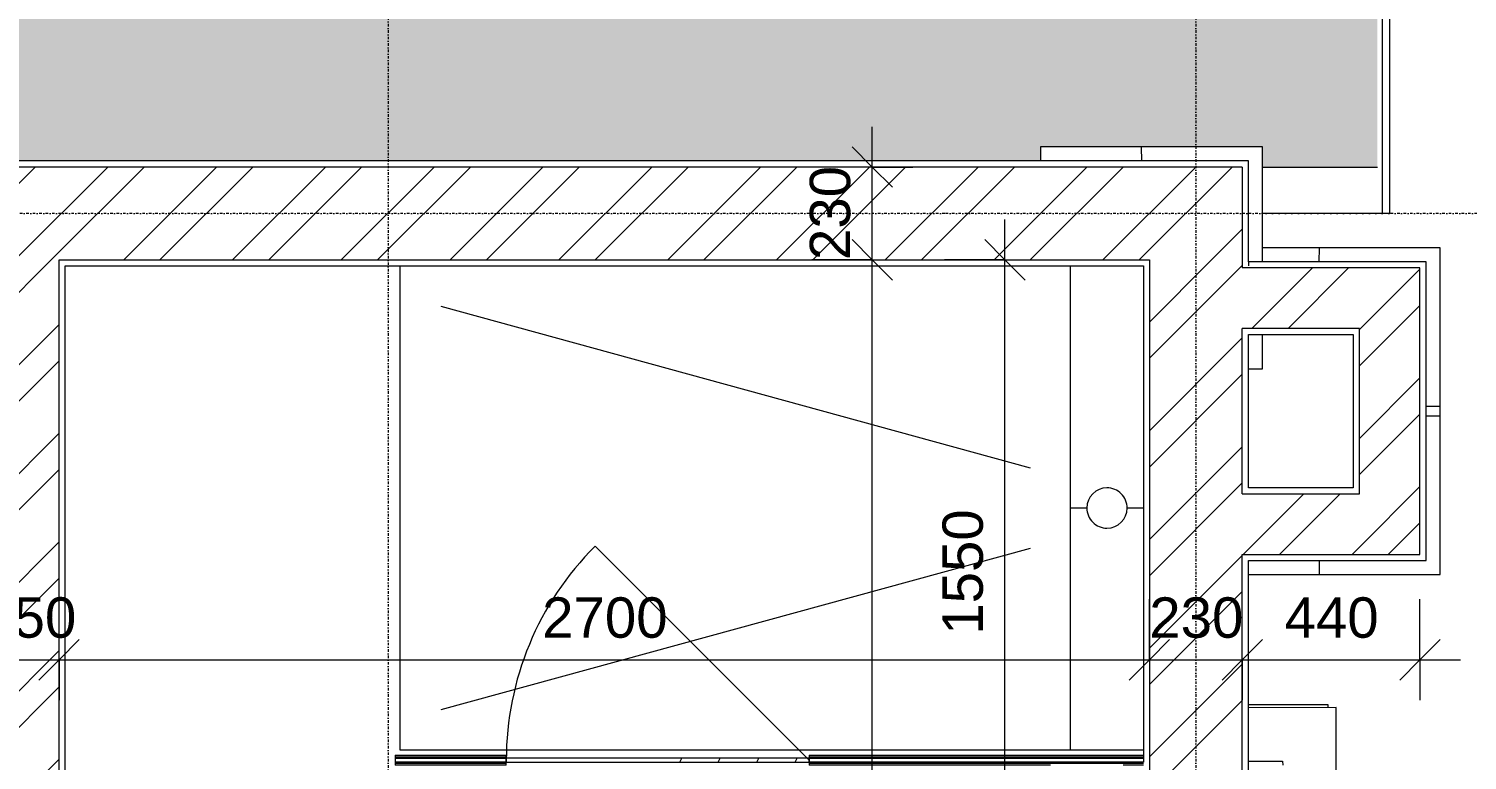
# Model space of a CAD drawing. Header units: millimetres. Extents: x -20313 to 13390, y -15775 to 12805.
# Drawn here: x 5739 to 9301, y 4853 to 6666 of the extents above; entities that cross this region are included whole.
import ezdxf

# ---------------------------------------------------------------- set-up
doc = ezdxf.new("R2010")
doc.units = ezdxf.units.MM
doc.linetypes.add('Dash dot', pattern=[15.875, 6.35, -4.7625, 0, -4.7625])
for name, color, linetype, lineweight in [('A-ANNO-DIMS', 211, 'Continuous', 9), ('A-ANNO-DIMS-100', 211, 'Continuous', 9), ('A-DETL-MBND', 5, 'Continuous', 5), ('A-FLOR', 192, 'Continuous', 5), ('A-GLAZ', 151, 'Continuous', 5), ('A-GLAZ-SILL', 1, 'Continuous', 5), ('A-ROOF', 132, 'Continuous', 5), ('A-ROOF-PATT', 132, 'Continuous', 5), ('A-WALL', 113, 'Continuous', 5), ('A-WALL-PATT', 111, 'Continuous', 18), ('I-WALL', 2, 'Continuous', 5), ('S-GRID', 1, 'Continuous', 9)]:
    doc.layers.add(name, color=color, linetype=linetype, lineweight=lineweight)
doc.styles.add('Arial_3', font='arial.ttf', dxfattribs={"height": 100})
doc.dimstyles.new('Arial_1_0', dxfattribs={"dimscale": 304.8, "dimtxt": 102.02594, "dimasz": 0.328084, "dimexe": 0.328084, "dimexo": 0.0625, "dimgap": 0.082021, "dimtad": 1, "dimdec": 0, "dimzin": 0, "dimdsep": 46, "dimtxsty": 'Arial_3', "dimblk1": 'OBLIQUE', "dimblk2": 'OBLIQUE', "dimsah": 1, "dimcen": 0.09, "dimdle": 0.328084, "dimazin": 0, "dimtfac": 1, "dimtdec": 4, "dimtix": 1, "dimtmove": 0, "dimatfit": 3, "dimfxl": 0.492126, "dimfxlon": 1, "dimtvp": 1, "dimtolj": 1, "dimtzin": 0, "dimarcsym": 2})
pattern_1 = [(45, (-8404.18, -5860.1), (-134.7038, 134.7038), []), (45, (-8314.37, -5860.1), (-134.7038, 134.7038), [])]

# ---------------------------------------------------------------- blocks, each defined once
blk = doc.blocks.new('1_9 ShowerEnclosure - 3 Exposed frame-1171514-01_First floor')
at = {"layer": 'A-GLAZ-SILL'}
h = blk.add_hatch(dxfattribs=at)
h.set_pattern_fill('FP_13', color=256, style=0, pattern_type=2)
h.set_pattern_definition([(333.435, (-11211.6, 15729.2), (3067, 1022.33), [1270, -762, 1270, -762, -1615.61]), (333.435, (-11211.6, 15729.2), (3067, 1022.33), [-4064, 508, -1107.6]), (333.435, (-11148, 15792.7), (3067, 1022.33), [1016, -1270, 762, -762, -1869.61]), (333.435, (-11148, 15792.7), (3067, 1022.33), [-3810, 889, -980.6]), (333.435, (-10957.6, 15792.7), (3067, 1022.33), [762, -1524, 508, -762, -2123.61]), (333.435, (-10957.6, 15792.7), (3067, 1022.33), [-3556, 1143, -980.6]), (333.435, (-11148, 15602.2), (3067, 1022.33), [762, -1524, 635, -25618.6]), (333.435, (-10957.6, 15411.7), (3067, 1022.33), [381, -1905, 254, -25999.6]), (333.435, (-10640, 15729.2), (3067, 1022.33), [254, -1905, 254, -1016, -2250.61]), (333.435, (-10640, 15729.2), (3067, 1022.33), [-3429, 635, -1615.6]), (333.435, (-10830.6, 14586.2), (3067, 1022.33), [1270, -1905, 1524, -1006]), (333.435, (-11021, 14586.2), (3067, 1022.33), [1778, -1270, 1905, -752]), (333.435, (-10957.6, 14459.2), (3067, 1022.33), [2032, -1016, 1524, -1107.6]), (333.435, (-10767, 14268.7), (3067, 1022.33), [1270, -1778, 1016, -1615.6]), (333.435, (-10386, 14459.2), (3067, 1022.33), [635, -2540, 762, -1742.6]), (333.435, (-10576.6, 14078.2), (3067, 1022.33), [508, -2540, 508, -2123.6])])
h.paths.add_polyline_path([(-630, 657.5), (-630, -92.5), (-620, -92.5), (-620, 657.5)])
at = {"layer": 'A-GLAZ'}
for p, q in [((-632.5, 932.5), (-637.5, 932.5)), ((-637.5, 657.5), (-637.5, 932.5)), ((-632.5, 932.5), (-632.5, 657.5)), ((-630, 932.5), (-632.5, 932.5)), ((-630, 657.5), (-630, 932.5)), ((-620, 932.5), (-630, 932.5)), ((-617.5, 932.5), (-620, 932.5)), ((-620, 932.5), (-620, 657.5)), ((-612.5, 932.5), (-617.5, 932.5)), ((-617.5, 657.5), (-617.5, 932.5)), ((-612.5, 932.5), (-612.5, 657.5)), ((-100, -640), (-500, 820)), ((500, 820), (100, -640)), ((-637.5, 657.5), (-632.5, 657.5)), ((-632.5, 657.5), (-630, 657.5)), ((-620, 657.5), (-630, 657.5)), ((-630, 657.5), (-630, -92.5)), ((-630, 657.5), (-620, 657.5)), ((-620, 657.5), (-617.5, 657.5)), ((-620, -92.5), (-620, 657.5)), ((-617.5, 657.5), (-612.5, 657.5)), ((-625, -92.5), (-94.7, 437.8)), ((-632.5, -92.5), (-637.5, -92.5)), ((-637.5, -690), (-637.5, -92.5)), ((-632.5, -92.5), (-632.5, -920)), ((-630, -92.5), (-632.5, -92.5)), ((-630, -92.5), (-620, -92.5)), ((-630, -920), (-630, -92.5)), ((-620, -92.5), (-630, -92.5)), ((-617.5, -92.5), (-620, -92.5)), ((-620, -92.5), (-620, -920)), ((-612.5, -92.5), (-617.5, -92.5)), ((-617.5, -920), (-617.5, -92.5)), ((-612.5, -92.5), (-612.5, -920)), ((-637.5, -920), (-637.5, -870)), ((-620, -920), (-630, -920))]:
    blk.add_line(p, q, dxfattribs=at)
for centre, radius, start, end in [((-625, -92.5), 750, 45, 90), ((0, -830), 50, 90, 180), ((0, -830), 50, 0, 90), ((0, -830), 50, 180, 270), ((0, -830), 50, 270, 0)]:
    blk.add_arc(centre, radius, start, end, dxfattribs=at)
at = {"layer": 'A-GLAZ-SILL'}
for p, q in [((-600, -740), (600, -740)), ((0, -780), (0, -740)), ((0, -920), (0, -880))]:
    blk.add_line(p, q, dxfattribs=at)
blk = doc.blocks.new('PARAPET6 - PARAPET-1140840-01_First floor')
at = {"layer": 'A-DETL-MBND'}
for p, q in [((6503.8, -8881.6), (6494.1, -8585.3)), ((10463.1, -8751.4), (6503.8, -8881.6)), ((6504.4, -8900.7), (10482.9, -8769.9)), ((6504.4, -8900.7), (6503.8, -8881.6))]:
    blk.add_line(p, q, dxfattribs=at)
blk = doc.blocks.new('hood 29 - hood 1-1199148-01_First floor')
at = {"layer": 'A-DETL-MBND'}
for p, q in [((-11409.6, -9138.9), (-11406.8, -9223.8)), ((-11270, -9351.9), (-11277.2, -9134.5)), ((-11263.4, -9331.7), (-11269.9, -9134.3)), ((-13364.1, -9203.1), (-13357.6, -9400.5)), ((-13356.7, -9202.9), (-13349.5, -9420.3)), ((-13221.4, -9283.5), (-13224.2, -9198.5)), ((-11406.8, -9223.8), (-11417, -9224.2)), ((-13211.4, -9283.1), (-13221.4, -9283.5)), ((-11270.7, -9331.9), (-11263.4, -9331.7)), ((-11463, -9358.2), (-13156.6, -9413.9)), ((-11463.6, -9338.2), (-11463, -9358.2)), ((-11463, -9358.2), (-11270, -9351.9)), ((-13357.6, -9400.5), (-13350.2, -9400.3)), ((-13156.6, -9413.9), (-13157.2, -9393.9)), ((-13349.5, -9420.3), (-13156.6, -9413.9))]:
    blk.add_line(p, q, dxfattribs=at)
blk = doc.blocks.new('brick facing edge - brick facing edge-1233025-01_First floor')
at = {"layer": 'A-WALL'}
for p, q in [((6640.9, -8030.1), (6605.9, -8031.3)), ((6649.1, -8280), (6640.9, -8030.1)), ((6649.1, -8280), (6614.1, -8281.2)), ((6659, -8579.9), (6649.1, -8280)), ((5598.4, -8579.7), (5604.2, -8754.6)), ((6108.1, -8562.9), (6109.3, -8597.9)), ((6374.1, -8589.2), (6659, -8579.9)), ((6109.3, -8597.9), (6194.2, -8595.1)), ((6413.7, -8728), (6409.1, -8588.1)), ((5639.1, -8753.5), (5604.2, -8754.6)), ((5604.2, -8754.6), (5614, -9054.4)), ((6413.7, -8728), (6378.7, -8729.1)), ((6423.6, -9027.8), (6413.7, -8728)), ((6006.3, -9041.5), (6005.2, -9006.6)), ((6030.1, -9005.7), (6031.3, -9040.7)), ((5614, -9054.4), (6006.3, -9041.5)), ((6006.3, -9041.5), (6031.3, -9040.7)), ((6031.3, -9040.7), (6423.6, -9027.8))]:
    blk.add_line(p, q, dxfattribs=at)
blk = doc.blocks.new('DIMBLOCK49-01_First floor')
at = {"layer": 'A-ANNO-DIMS-100', "transparency": 16777216}
for p, q in [((5664, 5102.3), (5664, 5252.3)), ((5814, 5102.3), (5814, 5252.3)), ((5664, 5102.3), (5714, 5152.3)), ((5814, 5102.3), (5864, 5152.3)), ((5664, 5102.3), (5614, 5052.3)), ((5664, 5102.3), (5814, 5102.3)), ((5664, 5102.3), (5664, 5002.3)), ((5814, 5102.3), (5764, 5052.3)), ((5814, 5102.3), (5814, 5002.3))]:
    blk.add_line(p, q, dxfattribs=at)
at = {"layer": 'A-ANNO-DIMS-100', "color": 0, "transparency": 16777216, "insert": (5623.7, 5257.1), "char_height": 100, "width": 276.883, "attachment_point": 1, "line_spacing_factor": 0.941778, "style": 'Arial_3'}
blk.add_mtext('150', dxfattribs=at)
blk = doc.blocks.new('_Oblique')
at = {"color": 0, "linetype": 'ByBlock', "lineweight": -2}
blk.add_line((-0.5, -0.5), (0.5, 0.5), dxfattribs=at)
blk = doc.blocks.new('DIMBLOCK50-01_First floor')
at = {"layer": 'A-ANNO-DIMS-100', "transparency": 16777216}
for p, q in [((5814, 5102.3), (5814, 5252.3)), ((8514, 5102.3), (8514, 5252.3)), ((5814, 5102.3), (5864, 5152.3)), ((8514, 5102.3), (8564, 5152.3)), ((5814, 5102.3), (5764, 5052.3)), ((5814, 5102.3), (8514, 5102.3)), ((5814, 5102.3), (5814, 5002.3)), ((8514, 5102.3), (8464, 5052.3)), ((8514, 5102.3), (8514, 5002.3))]:
    blk.add_line(p, q, dxfattribs=at)
at = {"layer": 'A-ANNO-DIMS-100', "color": 0, "transparency": 16777216, "insert": (7010.2, 5257.1), "char_height": 100, "width": 369.177, "attachment_point": 1, "line_spacing_factor": 0.941778, "style": 'Arial_3'}
blk.add_mtext('2700', dxfattribs=at)
blk = doc.blocks.new('DIMBLOCK51-01_First floor')
at = {"layer": 'A-ANNO-DIMS-100', "transparency": 16777216}
for p, q in [((8514, 5102.3), (8514, 5252.3)), ((8744, 5102.3), (8744, 5252.3)), ((8514, 5102.3), (8564, 5152.3)), ((8744, 5102.3), (8794, 5152.3)), ((8514, 5102.3), (8464, 5052.3)), ((8514, 5102.3), (8744, 5102.3)), ((8514, 5102.3), (8514, 5002.3)), ((8744, 5102.3), (8694, 5052.3)), ((8744, 5102.3), (8744, 5002.3))]:
    blk.add_line(p, q, dxfattribs=at)
at = {"layer": 'A-ANNO-DIMS-100', "color": 0, "transparency": 16777216, "insert": (8513.7, 5257.1), "char_height": 100, "width": 276.883, "attachment_point": 1, "line_spacing_factor": 0.941778, "style": 'Arial_3'}
blk.add_mtext('230', dxfattribs=at)
blk = doc.blocks.new('DIMBLOCK52-01_First floor')
at = {"layer": 'A-ANNO-DIMS-100', "transparency": 16777216}
for p, q in [((8744, 5102.3), (8744, 5252.3)), ((9184, 5102.3), (9184, 5252.3)), ((8744, 5102.3), (8794, 5152.3)), ((9184, 5102.3), (9234, 5152.3)), ((8744, 5102.3), (8694, 5052.3)), ((8744, 5102.3), (9284, 5102.3)), ((8744, 5102.3), (8744, 5002.3)), ((9184, 5102.3), (9134, 5052.3)), ((9184, 5102.3), (9184, 5002.3))]:
    blk.add_line(p, q, dxfattribs=at)
at = {"layer": 'A-ANNO-DIMS-100', "color": 0, "transparency": 16777216, "insert": (8848.7, 5257.1), "char_height": 100, "width": 276.883, "attachment_point": 1, "line_spacing_factor": 0.941778, "style": 'Arial_3'}
blk.add_mtext('440', dxfattribs=at)
blk = doc.blocks.new('DIMBLOCK177-01_First floor')
at = {"layer": 'A-ANNO-DIMS-100', "transparency": 16777216}
for p, q in [((8156.4, 4543.5), (8156.4, 6193.5)), ((8156.4, 6093.5), (8106.4, 6143.5)), ((8156.4, 6093.5), (8006.4, 6093.5)), ((8156.4, 6093.5), (8206.4, 6043.5)), ((8156.4, 6093.5), (8256.4, 6093.5)), ((8156.4, 4543.5), (8106.4, 4593.5)), ((8156.4, 4543.5), (8056.4, 4543.5)), ((8156.4, 4543.5), (8206.4, 4493.5)), ((8156.4, 4543.5), (8306.4, 4543.5))]:
    blk.add_line(p, q, dxfattribs=at)
at = {"layer": 'A-ANNO-DIMS-100', "color": 0, "transparency": 16777216, "insert": (8001.6, 5164.6), "char_height": 100, "width": 369.177, "attachment_point": 1, "rotation": 90, "line_spacing_factor": 0.941778, "style": 'Arial_3'}
blk.add_mtext('1550', dxfattribs=at)
blk = doc.blocks.new('DIMBLOCK191-01_First floor')
at = {"layer": 'A-ANNO-DIMS-100', "transparency": 16777216}
for p, q in [((7827.9, 6093.5), (7777.9, 6143.5)), ((7827.9, 6093.5), (7677.9, 6093.5)), ((7827.9, 2773.5), (7827.9, 6093.5)), ((7827.9, 6093.5), (7877.9, 6043.5)), ((7827.9, 6093.5), (7927.9, 6093.5)), ((7827.9, 2773.5), (7777.9, 2823.5)), ((7827.9, 2773.5), (7677.9, 2773.5)), ((7827.9, 2773.5), (7877.9, 2723.5)), ((7827.9, 2773.5), (7927.9, 2773.5))]:
    blk.add_line(p, q, dxfattribs=at)
at = {"layer": 'A-ANNO-DIMS-100', "color": 0, "transparency": 16777216, "insert": (7673, 4279.6), "char_height": 100, "width": 369.177, "attachment_point": 1, "rotation": 90, "line_spacing_factor": 0.941778, "style": 'Arial_3'}
blk.add_mtext('3320', dxfattribs=at)
blk = doc.blocks.new('DIMBLOCK192-01_First floor')
at = {"layer": 'A-ANNO-DIMS-100', "transparency": 16777216}
for p, q in [((7827.9, 6093.5), (7827.9, 6423.5)), ((7827.9, 6323.5), (7777.9, 6373.5)), ((7827.9, 6323.5), (7677.9, 6323.5)), ((7827.9, 6323.5), (7877.9, 6273.5)), ((7827.9, 6323.5), (7927.9, 6323.5)), ((7827.9, 6093.5), (7777.9, 6143.5)), ((7827.9, 6093.5), (7677.9, 6093.5)), ((7827.9, 6093.5), (7877.9, 6043.5)), ((7827.9, 6093.5), (7927.9, 6093.5))]:
    blk.add_line(p, q, dxfattribs=at)
at = {"layer": 'A-ANNO-DIMS-100', "color": 0, "transparency": 16777216, "insert": (7673, 6093.1), "char_height": 100, "width": 276.883, "attachment_point": 1, "rotation": 90, "line_spacing_factor": 0.941778, "style": 'Arial_3'}
blk.add_mtext('230', dxfattribs=at)

msp = doc.modelspace()

# ---------------------------------------------------------------- hatches: boundary and pattern name
at = {"layer": 'A-ROOF-PATT'}
h = msp.add_hatch(dxfattribs=at)
h.set_pattern_fill('FP_16', color=256, style=0, pattern_type=2)
h.set_pattern_definition([(5.321, (841.104, 116.84), (-1422.7774649, -126.991261), [109.552, -2629.24]), (270, (950.18, 127), (118.565, -127), [10.16, -116.84]), (90, (959.67, 0), (-118.565, 127), [35.56, -91.44]), (180, (959.67, 35.56), (-118.565, -127), [11.856, -106.708]), (0, (947.81, 116.84), (118.565, 127), [11.856, -106.708]), (90, (959.67, 116.84), (-118.565, 127), [10.16, -116.84]), (90, (950.18, 0), (-118.565, 127), [25.4, -101.6]), (174.679, (950.184, 25.4), (-1422.7774649, 126.991261), [109.552, -2629.24]), (140.782, (944.255, 25.4), (2015.6072356, -1650.990985), [32.138, -3181.648]), (107.286, (919.357, 45.72), (-118.566, 253.99939), [31.922, -367.1]), (72.714, (909.87, 76.2), (-118.566, -253.99939), [31.922, -367.1]), (39.218, (919.357, 106.68), (2015.6072356, 1650.990985), [32.138, -3181.648]), (108.981, (927.656, 52.07), (474.2663295, -1396.9973541), [25.517, -2526.225]), (71.019, (919.357, 76.2), (474.2663295, 1396.9973541), [25.517, -2526.225]), (39.321, (927.656, 100.33), (1541.3477461, 1269.9923843), [26.055, -2579.41]), (140.679, (947.812, 35.56), (1541.3477461, -1269.9923843), [26.055, -2579.41])])
h.paths.add_polyline_path([(9078.2, 6323.5), (9078.2, 10157.6), (5629, 6708.5), (5629, 6338.5), (8244, 6338.5), (8244, 6373.5), (8794, 6373.5), (8794, 6323.5), (8921, 6323.5)])
at = {"layer": 'A-WALL-PATT', "lineweight": 5}
h = msp.add_hatch(dxfattribs=at)
h.set_pattern_fill('FP_1', color=256, style=0, pattern_type=2)
h.set_pattern_definition(pattern_1)
h.paths.add_polyline_path([(7860.4, 6093.5), (8744, 6093.5), (8744, 6323.5), (4559, 6323.5), (4559, 6093.5), (6163.5, 6093.5)])
h.paths.add_polyline_path([(860.6, 6093.5), (3329, 6093.5), (3329, 6323.5), (-1306, 6323.5), (-1306, 6093.5), (648.5, 6093.5)])
h.paths.add_polyline_path([(-6356, 6093.5), (-5771, 6093.5), (-5771, 6323.5), (-6356, 6323.5)])
h.paths.add_polyline_path([(-3806, 6093.5), (-2536, 6093.5), (-2536, 6323.5), (-4541, 6323.5), (-4541, 6093.5), (-4018.1, 6093.5)])
h = msp.add_hatch(dxfattribs=at)
h.set_pattern_fill('FP_1', color=256, style=0, pattern_type=2)
h.set_pattern_definition(pattern_1)
h.paths.add_polyline_path([(5814, 2773.5), (5814, 6093.5), (5664, 6093.5), (5664, 2773.5), (5739.3, 2773.5)])
h = msp.add_hatch(dxfattribs=at)
h.set_pattern_fill('FP_1', color=256, style=0, pattern_type=2)
h.set_pattern_definition(pattern_1)
h.paths.add_polyline_path([(8602.8, -8906.5), (8744, -8906.5), (8744, -6106.5), (8514, -6106.5), (8514, -8906.5)])
h.paths.add_polyline_path([(8744, -4576.5), (8744, -3396.5), (8514, -3396.5), (8514, -4576.5), (8708.9, -4576.5)])
h.paths.add_polyline_path([(8514, -1866.5), (8744, -1866.5), (8744, 1308.5), (8514, 1308.5), (8514, -1842.5)])
h.paths.add_polyline_path([(8514, 2538.5), (8744, 2538.5), (8744, 3328.5), (8514, 3328.5), (8514, 2623.5)])
h.paths.add_polyline_path([(8629, 4558.5), (8744, 4558.5), (8744, 6093.5), (8514, 6093.5), (8514, 4558.5)])
h = msp.add_hatch(dxfattribs=at)
h.set_pattern_fill('FP_1', color=256, style=0, pattern_type=2)
h.set_pattern_definition(pattern_1)
h.paths.add_polyline_path([(8744, 5923.5), (9184, 5923.5), (9184, 6073.5), (8744, 6073.5), (8744, 5977.4)])
h = msp.add_hatch(dxfattribs=at)
h.set_pattern_fill('FP_1', color=256, style=0, pattern_type=2)
h.set_pattern_definition(pattern_1)
h.paths.add_polyline_path([(9184, 5363.5), (9184, 5923.5), (9034, 5923.5), (9034, 5363.5), (9133.1, 5363.5)])
h = msp.add_hatch(dxfattribs=at)
h.set_pattern_fill('FP_1', color=256, style=0, pattern_type=2)
h.set_pattern_definition(pattern_1)
h.paths.add_polyline_path([(9019, 5363.5), (9034, 5363.5), (9034, 5513.5), (8744, 5513.5), (8744, 5363.5), (8921, 5363.5)])

# ---------------------------------------------------------------- linework, layer by layer
at = {"layer": 'A-FLOR'}
for p, q in [((6659, 4878.5), (6659, 6078.5)), ((8499, 4878.5), (6659, 4878.5))]:
    msp.add_line(p, q, dxfattribs=at)
at = {"layer": 'A-ROOF'}
msp.add_line((8794, 6323.5), (9079, 6323.5), dxfattribs=at)
at = {"layer": 'A-WALL', "lineweight": 18}
for p, q in [((8744, 6323.5), (4559, 6323.5)), ((8744, 6323.5), (8744, 6073.5)), ((5814, 6093.5), (8514, 6093.5)), ((5814, 2773.5), (5814, 6093.5)), ((8514, 6093.5), (8514, 4558.5)), ((5829, 2788.5), (5829, 6078.5)), ((9184, 6073.5), (8744, 6073.5)), ((9199, 6088.5), (8759, 6088.5)), ((8759, 6088.5), (8759, 6078.5)), ((9184, 5363.5), (9184, 6073.5)), ((9199, 5348.5), (9199, 6088.5)), ((8744, 5513.5), (8744, 5923.5)), ((9034, 5923.5), (8744, 5923.5)), ((9034, 5513.5), (9034, 5923.5)), ((8759, 5908.5), (9019, 5908.5)), ((9019, 5908.5), (9019, 5528.5)), ((9019, 5528.5), (8759, 5528.5)), ((8744, 5513.5), (9034, 5513.5)), ((8744, 4558.5), (8744, 5363.5)), ((8744, 5363.5), (9184, 5363.5)), ((8759, 5348.5), (9199, 5348.5))]:
    msp.add_line(p, q, dxfattribs=at)
at = {"layer": 'I-WALL', "lineweight": 18}
for p, q in [((8759, 6338.5), (4544, 6338.5)), ((8759, 6088.5), (8759, 6338.5)), ((5829, 6078.5), (8499, 6078.5)), ((8499, 6078.5), (8499, 4858.5)), ((8759, 5528.5), (8759, 5908.5)), ((8759, 4543.5), (8759, 5348.5))]:
    msp.add_line(p, q, dxfattribs=at)
at = {"layer": 'S-GRID', "linetype": 'Dash dot', "lineweight": 18}
for p, q in [((6629, 9010.6), (6629, -11991.6)), ((8629, 9010.6), (8629, -11991.6)), ((8007.6, 6208.5), (-15858.2, 6208.5)), ((10507.6, 6208.5), (8007.6, 6208.5))]:
    msp.add_line(p, q, dxfattribs=at)

# ---------------------------------------------------------------- block references
at = {"layer": 'A-DETL-MBND'}
for name, p, rotation in [('PARAPET6 - PARAPET-1140840-01_First floor', (0, 0), 88.11700695989701), ('hood 29 - hood 1-1199148-01_First floor', (0, 16555), 88.11700695989703)]:
    msp.add_blockref(name, p, dxfattribs=dict(at, rotation=rotation))
at = {"layer": 'A-GLAZ', "rotation": 90.00000000000017}
msp.add_blockref('1_9 ShowerEnclosure - 3 Exposed frame-1171514-01_First floor', (7579, 5478.5), dxfattribs=at)
at = {"layer": 'A-WALL', "rotation": 88.11700695989701}
msp.add_blockref('brick facing edge - brick facing edge-1233025-01_First floor', (0, 0), dxfattribs=at)

# ---------------------------------------------------------------- dimensions: what is measured, and where the dimension line sits
at = {"layer": 'A-ANNO-DIMS'}
for base, p1, p2, angle, override, picture, middle in [((7827.9, 6323.5), (7677.9, 6093.5), (7677.9, 6323.5), 90, {"dimpost": '<>', "dimfxl": 230}, 'DIMBLOCK192-01_First floor', (7751.8, 6208.5)), ((8156.4, 6093.5), (8306.4, 4543.5), (8006.4, 6093.5), 90, {"dimpost": '<>', "dimfxl": 1578.76534}, 'DIMBLOCK177-01_First floor', (8080.3, 5318.5)), ((7827.9, 6093.5), (7677.9, 2773.5), (7677.9, 6093.5), 90, {"dimpost": '<>', "dimfxl": 3320}, 'DIMBLOCK191-01_First floor', (7751.8, 4433.5)), ((5814, 5102.3), (5664, 5252.3), (5814, 5252.3), 0, {"dimpost": '<>', "dimfxl": 150}, 'DIMBLOCK49-01_First floor', (5739, 5178.3)), ((8744, 5102.3), (8514, 5252.3), (8744, 5252.3), 0, {"dimpost": '<>', "dimfxl": 230}, 'DIMBLOCK51-01_First floor', (8629, 5178.4))]:
    dim = msp.add_linear_dim(base=base, p1=p1, p2=p2, angle=angle, dimstyle='Arial_1_0', override=override, dxfattribs=at)
    dim.commit()
    dim.dimension.update_dxf_attribs({"geometry": picture, "text_midpoint": middle})
for base, p1, p2, override, picture, middle in [((8514, 5102.3), (5814, 5252.3), (8514, 5252.3), {"dimpost": '<>', "dimfxl": 2700}, 'DIMBLOCK50-01_First floor', (7164, 5178.3)), ((9184, 5102.3), (8744, 5252.3), (9184, 5252.3), {"dimpost": '<>', "dimfxl": 440}, 'DIMBLOCK52-01_First floor', (8964, 5178.3))]:
    dim = msp.add_linear_dim(base=base, p1=p1, p2=p2, dimstyle='Arial_1_0', override=override, dxfattribs=at)
    dim.commit()
    dim.dimension.update_dxf_attribs({"geometry": picture, "text_midpoint": middle})

doc.saveas('drawing.dxf')
